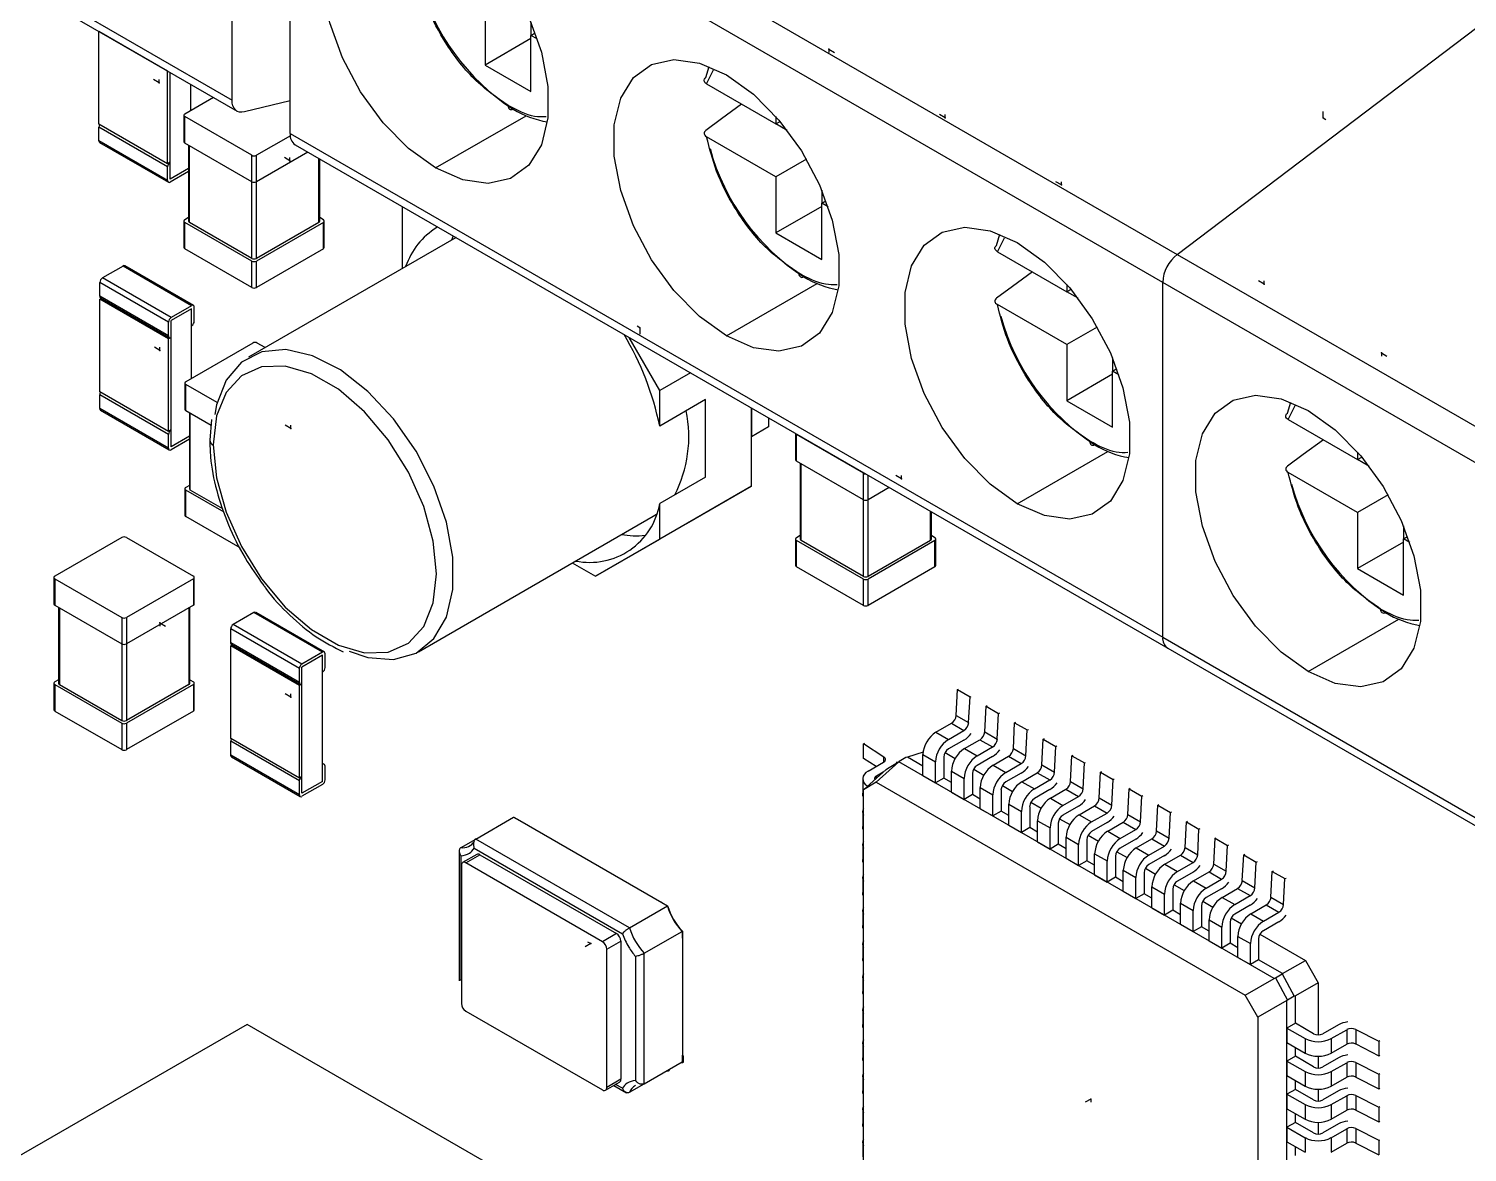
# Model space of a CAD drawing. Header units: millimetres. Extents: x 2 to 294, y 2 to 208.
# Drawn here: x 223.41 to 241.18, y 139.54 to 153.42 of the extents above; entities that cross this region are included whole.
import ezdxf

# ---------------------------------------------------------------- set-up
doc = ezdxf.new("R2010")
doc.units = ezdxf.units.MM
doc.header["$PDSIZE"] = -1

msp = doc.modelspace()

# ---------------------------------------------------------------- linework, layer by layer
at = {"color": 7, "linetype": 'Continuous', "lineweight": 25}
for p, q in [((215.149, 158.762), (225.925, 152.541)), ((215.211, 158.624), (225.987, 152.403)), ((225.925, 152.541), (225.925, 156.923)), ((226.823, 156.854), (237.599, 150.633)), ((237.42, 150.287), (226.643, 156.508)), ((226.643, 152.126), (226.643, 156.508)), ((237.599, 150.633), (241.945, 153.926)), ((229.051, 153.666), (229.051, 152.972)), ((224.281, 153.388), (224.28, 153.387)), ((224.28, 152.244), (224.28, 153.387)), ((225.129, 152.897), (224.28, 153.387)), ((229.617, 153.501), (229.617, 153.34)), ((229.617, 153.34), (229.668, 153.37)), ((229.695, 153.295), (229.617, 153.34)), ((229.617, 152.646), (229.617, 153.34)), ((229.617, 153.299), (229.051, 152.972)), ((225.13, 152.898), (225.129, 152.897)), ((225.129, 151.754), (225.129, 152.897)), ((225.16, 151.772), (225.16, 152.88)), ((229.051, 152.972), (229.617, 152.646)), ((231.776, 152.818), (231.818, 152.957)), ((231.786, 152.741), (231.873, 152.913)), ((225.415, 152.411), (225.415, 152.733)), ((231.786, 152.741), (232.643, 152.246)), ((225.695, 152.572), (225.341, 152.368)), ((226.643, 152.532), (226.078, 152.394)), ((225.33, 152.352), (225.33, 152.025)), ((226.169, 151.858), (225.341, 152.336)), ((225.341, 152.009), (225.341, 152.336)), ((228.439, 151.701), (229.559, 152.347)), ((232.643, 152.336), (232.643, 152.246)), ((232.643, 152.246), (232.695, 152.276)), ((225.129, 151.754), (224.28, 152.244)), ((225.129, 151.717), (224.28, 152.207)), ((224.28, 152.036), (224.28, 152.207)), ((226.645, 152.1), (226.225, 151.858)), ((226.643, 152.126), (237.42, 145.905)), ((232.643, 151.593), (231.786, 152.087)), ((232.783, 152.165), (232.643, 152.246)), ((225.129, 151.546), (224.28, 152.036)), ((224.289, 152.015), (225.138, 151.525)), ((226.169, 151.531), (225.341, 152.009)), ((225.386, 151.983), (225.386, 151.045)), ((225.398, 151.029), (225.398, 151.976)), ((226.705, 151.988), (237.482, 145.767)), ((225.16, 151.772), (225.129, 151.754)), ((225.16, 151.564), (225.16, 151.772)), ((226.169, 151.531), (226.169, 151.858)), ((226.861, 151.898), (226.225, 151.531)), ((226.225, 151.531), (226.225, 151.858)), ((226.996, 151.029), (226.996, 151.821)), ((227.008, 151.045), (227.008, 151.814)), ((233.019, 151.81), (232.643, 151.593)), ((225.129, 151.546), (225.129, 151.717)), ((225.386, 151.695), (225.16, 151.564)), ((225.386, 151.658), (225.16, 151.527)), ((232.643, 151.593), (232.643, 150.899)), ((226.169, 150.584), (226.169, 151.531)), ((226.225, 150.584), (226.225, 151.531)), ((233.209, 151.427), (233.209, 151.266)), ((228.026, 151.226), (228.026, 150.459)), ((233.209, 151.225), (232.643, 150.899)), ((233.209, 151.266), (233.26, 151.296)), ((233.287, 151.221), (233.209, 151.266)), ((233.209, 150.572), (233.209, 151.266)), ((225.33, 151.045), (225.33, 150.719)), ((225.386, 151.088), (225.341, 151.062)), ((226.169, 150.551), (225.341, 151.029)), ((225.341, 150.702), (225.341, 151.029)), ((226.169, 150.584), (225.398, 151.029)), ((226.996, 151.029), (226.225, 150.584)), ((227.053, 151.029), (226.225, 150.551)), ((227.053, 151.062), (227.008, 151.088)), ((227.053, 150.702), (227.053, 151.029)), ((227.064, 150.719), (227.064, 151.045)), ((228.691, 150.842), (226.128, 149.363)), ((228.656, 150.863), (228.634, 150.81)), ((232.643, 150.899), (233.209, 150.572)), ((235.368, 150.745), (235.41, 150.883)), ((226.169, 150.225), (225.341, 150.702)), ((227.053, 150.702), (226.225, 150.225)), ((235.378, 150.667), (235.465, 150.839)), ((235.378, 150.667), (236.235, 150.172)), ((224.578, 150.49), (224.323, 150.343)), ((225.426, 150), (224.578, 150.49)), ((225.449, 150.002), (224.6, 150.492)), ((226.169, 150.225), (226.169, 150.551)), ((226.225, 150.225), (226.225, 150.551)), ((237.599, 150.633), (248.375, 144.412)), ((225.172, 149.853), (224.323, 150.343)), ((225.14, 149.798), (224.291, 150.288)), ((224.291, 150.116), (224.291, 150.288)), ((232.031, 149.627), (233.151, 150.273)), ((236.235, 150.263), (236.235, 150.172)), ((236.235, 150.172), (236.287, 150.202)), ((236.375, 150.091), (236.235, 150.172)), ((237.42, 145.905), (237.42, 150.287)), ((248.196, 144.066), (237.42, 150.287)), ((225.14, 149.627), (224.291, 150.116)), ((224.31, 150.09), (224.291, 150.08)), ((225.14, 149.59), (224.291, 150.08)), ((224.291, 148.937), (224.291, 150.08)), ((224.301, 150.096), (225.149, 149.606)), ((225.426, 150), (225.172, 149.853)), ((225.426, 149.963), (225.172, 149.816)), ((225.426, 149.755), (225.426, 149.963)), ((225.458, 149.81), (225.458, 149.982)), ((236.235, 149.519), (235.378, 150.014)), ((225.14, 149.627), (225.14, 149.798)), ((225.172, 149.608), (225.172, 149.816)), ((225.172, 149.608), (225.14, 149.59)), ((225.172, 148.465), (225.172, 149.608)), ((225.426, 149.103), (225.426, 149.755)), ((231.208, 148.952), (230.83, 149.607)), ((236.611, 149.736), (236.235, 149.519)), ((225.14, 148.447), (225.14, 149.59)), ((226.18, 149.538), (225.353, 149.061)), ((226.335, 149.482), (226.237, 149.538)), ((236.235, 149.519), (236.235, 148.825)), ((236.801, 149.354), (236.801, 149.192)), ((231.586, 149.171), (231.208, 148.952)), ((236.801, 149.152), (236.235, 148.825)), ((236.801, 149.192), (236.853, 149.222)), ((236.879, 149.147), (236.801, 149.192)), ((236.801, 148.498), (236.801, 149.192)), ((225.14, 148.447), (224.291, 148.937)), ((225.14, 148.41), (224.291, 148.9)), ((224.291, 148.728), (224.291, 148.9)), ((225.341, 149.044), (225.341, 148.718)), ((225.741, 148.804), (225.353, 149.028)), ((225.353, 148.702), (225.353, 149.028)), ((231.208, 148.512), (231.208, 148.952)), ((225.14, 148.238), (224.291, 148.728)), ((231.774, 148.839), (231.208, 148.512)), ((231.774, 147.882), (231.774, 148.839)), ((232.34, 148.736), (232.34, 148.381)), ((232.34, 147.768), (232.34, 148.736)), ((236.235, 148.825), (236.801, 148.498)), ((238.961, 148.671), (239.002, 148.809)), ((238.97, 148.593), (239.057, 148.765)), ((224.301, 148.708), (225.149, 148.218)), ((225.665, 148.521), (225.353, 148.702)), ((225.398, 148.676), (225.398, 147.738)), ((225.409, 147.722), (225.409, 148.669)), ((225.672, 148.595), (225.649, 148.34)), ((232.552, 148.613), (232.552, 148.503)), ((238.97, 148.593), (239.827, 148.099)), ((225.172, 148.465), (225.14, 148.447)), ((225.14, 148.238), (225.14, 148.41)), ((225.172, 148.257), (225.172, 148.465)), ((225.398, 148.387), (225.172, 148.257)), ((232.552, 148.503), (232.34, 148.381)), ((232.885, 148.421), (232.885, 148.096)), ((233.724, 147.929), (232.896, 148.407)), ((232.896, 148.08), (232.896, 148.407)), ((225.398, 148.35), (225.172, 148.22)), ((235.624, 147.553), (236.743, 148.2)), ((239.827, 148.189), (239.827, 148.099)), ((233.724, 147.602), (232.896, 148.08)), ((232.941, 148.054), (232.941, 147.117)), ((232.953, 147.1), (232.953, 148.047)), ((239.827, 148.099), (239.879, 148.128)), ((239.967, 148.018), (239.827, 148.098)), ((231.774, 147.882), (231.208, 147.556)), ((233.724, 147.602), (233.724, 147.929)), ((233.78, 147.602), (233.78, 147.904)), ((239.827, 147.445), (238.97, 147.94)), ((225.341, 147.738), (225.341, 147.411)), ((225.398, 147.78), (225.353, 147.754)), ((225.827, 147.448), (225.353, 147.722)), ((225.353, 147.395), (225.353, 147.722)), ((225.813, 147.489), (225.409, 147.722)), ((232.34, 147.768), (231.208, 147.115)), ((231.544, 147.309), (232.34, 147.768)), ((234.042, 147.753), (233.78, 147.602)), ((240.203, 147.662), (239.827, 147.445)), ((231.208, 147.115), (231.208, 147.556)), ((233.724, 146.655), (233.724, 147.602)), ((233.78, 146.655), (233.78, 147.602)), ((226.024, 147.008), (225.353, 147.395)), ((228.228, 145.725), (231.127, 147.399)), ((231.544, 147.309), (230.413, 146.656)), ((231.127, 147.399), (231.167, 147.424)), ((234.551, 147.1), (234.551, 147.459)), ((234.563, 147.117), (234.563, 147.453)), ((239.827, 147.445), (239.827, 146.751)), ((224.564, 147.136), (223.736, 146.658)), ((224.62, 147.136), (225.448, 146.658)), ((230.413, 146.656), (231.208, 147.115)), ((232.885, 147.117), (232.885, 146.79)), ((232.941, 147.159), (232.896, 147.133)), ((234.607, 147.133), (234.563, 147.159)), ((234.619, 146.79), (234.619, 147.117)), ((240.393, 147.28), (240.393, 147.119)), ((240.393, 147.119), (240.445, 147.149)), ((240.471, 147.074), (240.393, 147.119)), ((240.393, 146.425), (240.393, 147.119)), ((233.724, 146.623), (232.896, 147.1)), ((232.896, 146.774), (232.896, 147.1)), ((233.724, 146.655), (232.953, 147.1)), ((234.551, 147.1), (233.78, 146.655)), ((234.607, 147.1), (233.78, 146.623)), ((234.607, 146.774), (234.607, 147.1)), ((240.393, 147.078), (239.827, 146.751)), ((230.126, 146.821), (230.413, 146.656)), ((233.724, 146.296), (232.896, 146.774)), ((234.607, 146.774), (233.78, 146.296)), ((223.725, 146.642), (223.725, 146.315)), ((223.736, 146.625), (224.564, 146.148)), ((223.736, 146.625), (223.736, 146.299)), ((225.448, 146.625), (224.62, 146.148)), ((225.448, 146.625), (225.448, 146.299)), ((225.459, 146.315), (225.459, 146.642)), ((233.724, 146.296), (233.724, 146.623)), ((233.78, 146.296), (233.78, 146.623)), ((239.827, 146.751), (240.393, 146.425)), ((223.736, 146.299), (224.564, 145.821)), ((223.781, 146.273), (223.781, 145.335)), ((223.793, 146.266), (223.793, 145.319)), ((225.448, 146.299), (224.62, 145.821)), ((225.391, 146.266), (225.391, 145.319)), ((225.403, 145.335), (225.403, 146.273)), ((224.564, 146.148), (224.564, 145.821)), ((224.62, 146.148), (224.62, 145.821)), ((226.194, 146.208), (225.94, 146.061)), ((226.788, 145.571), (225.94, 146.061)), ((227.043, 145.718), (226.194, 146.208)), ((227.065, 145.72), (226.217, 146.21)), ((239.216, 145.48), (240.335, 146.126)), ((226.756, 145.516), (225.908, 146.006)), ((225.908, 145.834), (225.908, 146.006)), ((237.42, 145.905), (248.196, 139.684)), ((224.564, 145.821), (224.564, 144.874)), ((224.62, 145.821), (224.62, 144.874)), ((226.756, 145.344), (225.908, 145.834)), ((225.927, 145.808), (225.908, 145.797)), ((226.756, 145.308), (225.908, 145.797)), ((225.908, 144.654), (225.908, 145.797)), ((225.917, 145.814), (226.766, 145.324)), ((227.043, 145.718), (226.788, 145.571)), ((227.075, 145.528), (227.075, 145.7)), ((237.482, 145.767), (248.258, 139.546)), ((226.756, 145.344), (226.756, 145.516)), ((227.043, 145.681), (226.788, 145.534)), ((226.788, 145.326), (226.788, 145.534)), ((227.043, 145.473), (227.043, 145.681)), ((223.725, 145.335), (223.725, 145.009)), ((223.781, 145.377), (223.736, 145.352)), ((225.403, 145.377), (225.448, 145.352)), ((225.459, 145.009), (225.459, 145.335)), ((227.043, 144.33), (227.043, 145.473)), ((223.736, 145.319), (224.564, 144.841)), ((223.736, 145.319), (223.736, 144.992)), ((223.793, 145.319), (224.564, 144.874)), ((225.391, 145.319), (224.62, 144.874)), ((225.448, 145.319), (224.62, 144.841)), ((225.448, 145.319), (225.448, 144.992)), ((226.788, 145.326), (226.756, 145.308)), ((226.756, 144.164), (226.756, 145.308)), ((226.788, 144.183), (226.788, 145.326)), ((234.868, 144.938), (234.884, 145.256)), ((234.884, 145.256), (234.898, 145.263)), ((234.884, 145.256), (235.04, 145.166)), ((235.023, 144.849), (235.04, 145.166)), ((235.04, 145.166), (235.054, 145.173)), ((223.736, 144.992), (224.564, 144.515)), ((225.448, 144.992), (224.62, 144.515)), ((235.221, 144.734), (235.238, 145.052)), ((235.238, 145.052), (235.252, 145.059)), ((235.238, 145.052), (235.393, 144.962)), ((224.564, 144.841), (224.564, 144.515)), ((224.62, 144.841), (224.62, 144.515)), ((234.619, 144.731), (234.81, 144.842)), ((234.81, 144.842), (234.965, 144.752)), ((234.868, 144.938), (235.023, 144.849)), ((235.377, 144.644), (235.393, 144.962)), ((235.393, 144.962), (235.407, 144.969)), ((235.575, 144.53), (235.591, 144.848)), ((235.591, 144.848), (235.605, 144.855)), ((235.591, 144.848), (235.747, 144.758)), ((226.756, 144.164), (225.908, 144.654)), ((234.619, 144.731), (234.774, 144.642)), ((234.774, 144.642), (234.965, 144.752)), ((234.965, 144.633), (234.774, 144.523)), ((234.972, 144.527), (235.163, 144.638)), ((235.163, 144.638), (235.319, 144.548)), ((235.221, 144.734), (235.377, 144.644)), ((235.73, 144.44), (235.747, 144.758)), ((235.747, 144.758), (235.761, 144.765)), ((235.928, 144.326), (235.945, 144.644)), ((235.945, 144.644), (235.959, 144.651)), ((235.945, 144.644), (236.1, 144.554)), ((226.756, 144.128), (225.908, 144.618)), ((225.908, 144.446), (225.908, 144.618)), ((226.756, 143.956), (225.908, 144.446)), ((233.724, 144.586), (233.739, 144.594)), ((233.975, 144.423), (233.724, 144.586)), ((233.724, 144.407), (233.724, 144.586)), ((234.46, 144.485), (234.267, 144.422)), ((234.458, 144.453), (234.613, 144.363)), ((234.458, 144.194), (234.458, 144.453)), ((234.732, 144.478), (234.857, 144.405)), ((234.972, 144.527), (235.128, 144.437)), ((235.128, 144.437), (235.319, 144.548)), ((235.575, 144.53), (235.73, 144.44)), ((236.084, 144.236), (236.1, 144.554)), ((236.1, 144.554), (236.114, 144.561)), ((236.298, 144.44), (236.312, 144.447)), ((225.917, 144.425), (226.766, 143.936)), ((227.065, 144.332), (227.043, 144.345)), ((227.043, 144.122), (227.043, 144.33)), ((227.075, 144.14), (227.075, 144.311)), ((233.88, 144.305), (233.724, 144.407)), ((233.725, 144.018), (234.005, 144.271)), ((233.781, 144.248), (233.972, 144.358)), ((234.162, 144.364), (233.881, 144.112)), ((233.975, 144.36), (233.975, 144.423)), ((234.005, 144.271), (234.02, 144.283)), ((234.02, 144.283), (234.166, 144.368)), ((234.166, 144.368), (234.162, 144.364)), ((238.796, 141.689), (234.162, 144.364)), ((234.249, 144.416), (234.166, 144.368)), ((234.267, 144.422), (234.249, 144.416)), ((234.458, 144.312), (234.267, 144.422)), ((234.613, 144.104), (234.613, 144.363)), ((234.716, 144.422), (234.716, 144.163)), ((235.085, 144.274), (235.211, 144.201)), ((235.319, 144.429), (235.128, 144.319)), ((235.326, 144.323), (235.517, 144.433)), ((235.326, 144.323), (235.481, 144.233)), ((235.481, 144.233), (235.672, 144.344)), ((235.517, 144.433), (235.672, 144.344)), ((235.928, 144.326), (236.084, 144.236)), ((236.282, 144.122), (236.298, 144.44)), ((236.298, 144.44), (236.454, 144.35)), ((236.438, 144.032), (236.454, 144.35)), ((236.454, 144.35), (236.468, 144.357)), ((226.788, 144.183), (226.756, 144.164)), ((226.756, 143.956), (226.756, 144.128)), ((226.788, 143.975), (226.788, 144.183)), ((227.043, 144.122), (226.788, 143.975)), ((233.714, 144.155), (233.714, 143.975)), ((233.881, 144.112), (233.725, 144.018)), ((233.881, 144.112), (238.437, 141.482)), ((233.967, 144.237), (233.883, 144.188)), ((233.883, 144.161), (233.883, 144.188)), ((234.458, 144.194), (234.613, 144.104)), ((234.716, 144.163), (234.613, 144.104)), ((234.811, 144.108), (234.716, 144.163)), ((234.811, 144.249), (234.967, 144.159)), ((234.811, 143.989), (234.811, 144.249)), ((234.967, 143.9), (234.967, 144.159)), ((235.07, 144.218), (235.07, 143.959)), ((235.672, 144.225), (235.481, 144.115)), ((235.679, 144.119), (235.87, 144.229)), ((235.679, 144.119), (235.835, 144.029)), ((235.835, 144.029), (236.026, 144.14)), ((235.87, 144.229), (236.026, 144.14)), ((236.282, 144.122), (236.438, 144.032)), ((236.636, 143.918), (236.652, 144.236)), ((236.652, 144.236), (236.666, 144.243)), ((236.652, 144.236), (236.807, 144.146)), ((236.791, 143.828), (236.807, 144.146)), ((236.807, 144.146), (236.821, 144.153)), ((227.043, 144.085), (226.788, 143.938)), ((233.725, 138.758), (233.725, 144.018)), ((234.811, 143.989), (234.967, 143.9)), ((235.07, 143.959), (234.967, 143.9)), ((235.165, 143.904), (235.07, 143.959)), ((235.165, 144.045), (235.321, 143.955)), ((235.165, 143.785), (235.165, 144.045)), ((235.321, 143.696), (235.321, 143.955)), ((235.423, 144.014), (235.423, 143.755)), ((235.439, 144.07), (235.565, 143.997)), ((236.026, 144.021), (235.835, 143.911)), ((236.033, 143.915), (236.224, 144.025)), ((236.033, 143.915), (236.188, 143.825)), ((236.188, 143.825), (236.379, 143.935)), ((236.224, 144.025), (236.379, 143.935)), ((236.636, 143.918), (236.791, 143.828)), ((236.989, 143.714), (237.005, 144.032)), ((237.005, 144.032), (237.019, 144.039)), ((237.005, 144.032), (237.161, 143.942)), ((237.145, 143.624), (237.161, 143.942)), ((237.161, 143.942), (237.175, 143.949)), ((233.714, 143.746), (233.714, 143.567)), ((235.165, 143.785), (235.321, 143.696)), ((235.423, 143.755), (235.321, 143.696)), ((235.519, 143.7), (235.423, 143.755)), ((235.519, 143.841), (235.674, 143.751)), ((235.519, 143.581), (235.519, 143.841)), ((235.674, 143.491), (235.674, 143.751)), ((235.777, 143.81), (235.777, 143.551)), ((235.793, 143.865), (235.918, 143.793)), ((236.379, 143.817), (236.188, 143.707)), ((236.386, 143.711), (236.577, 143.821)), ((236.577, 143.821), (236.733, 143.731)), ((237.343, 143.51), (237.359, 143.827)), ((237.359, 143.827), (237.373, 143.835)), ((237.359, 143.827), (237.515, 143.738)), ((237.498, 143.42), (237.515, 143.738)), ((237.515, 143.738), (237.528, 143.745)), ((228.934, 143.41), (229.402, 143.68)), ((229.402, 143.68), (229.406, 143.682)), ((229.402, 143.68), (229.474, 143.639)), ((229.406, 143.682), (229.478, 143.641)), ((229.474, 143.639), (229.478, 143.641)), ((229.478, 143.641), (231.233, 142.627)), ((235.519, 143.581), (235.674, 143.491)), ((235.872, 143.637), (236.028, 143.547)), ((235.872, 143.377), (235.872, 143.637)), ((236.13, 143.606), (236.13, 143.347)), ((236.146, 143.661), (236.272, 143.589)), ((236.386, 143.711), (236.542, 143.621)), ((236.542, 143.621), (236.733, 143.731)), ((236.733, 143.613), (236.542, 143.503)), ((236.74, 143.507), (236.931, 143.617)), ((236.931, 143.617), (237.087, 143.527)), ((236.989, 143.714), (237.145, 143.624)), ((237.696, 143.306), (237.713, 143.623)), ((237.713, 143.623), (237.726, 143.63)), ((237.713, 143.623), (237.868, 143.534)), ((228.753, 143.305), (228.934, 143.41)), ((230.834, 142.314), (228.934, 143.41)), ((235.777, 143.551), (235.674, 143.491)), ((235.872, 143.496), (235.777, 143.551)), ((236.028, 143.287), (236.028, 143.547)), ((236.226, 143.432), (236.381, 143.343)), ((236.226, 143.173), (236.226, 143.432)), ((236.484, 143.402), (236.484, 143.142)), ((236.5, 143.457), (236.625, 143.385)), ((236.74, 143.507), (236.895, 143.417)), ((236.895, 143.417), (237.087, 143.527)), ((237.087, 143.409), (236.895, 143.299)), ((237.093, 143.303), (237.285, 143.413)), ((237.285, 143.413), (237.44, 143.323)), ((237.343, 143.51), (237.498, 143.42)), ((237.852, 143.216), (237.868, 143.534)), ((237.868, 143.534), (237.882, 143.541)), ((238.05, 143.101), (238.066, 143.419)), ((238.066, 143.419), (238.08, 143.426)), ((238.066, 143.419), (238.222, 143.329)), ((228.73, 143.276), (228.73, 141.659)), ((228.753, 141.67), (228.753, 143.203)), ((228.948, 143.221), (228.773, 143.12)), ((228.811, 143.116), (228.986, 143.217)), ((228.915, 143.297), (230.746, 142.24)), ((228.986, 143.217), (230.674, 142.243)), ((233.714, 143.338), (233.714, 143.159)), ((235.872, 143.377), (236.028, 143.287)), ((236.13, 143.347), (236.028, 143.287)), ((236.226, 143.291), (236.13, 143.347)), ((236.381, 143.083), (236.381, 143.343)), ((236.579, 143.228), (236.735, 143.139)), ((236.579, 142.969), (236.579, 143.228)), ((236.853, 143.253), (236.979, 143.181)), ((237.093, 143.303), (237.249, 143.213)), ((237.249, 143.213), (237.44, 143.323)), ((237.44, 143.205), (237.249, 143.094)), ((237.447, 143.099), (237.638, 143.209)), ((237.638, 143.209), (237.794, 143.119)), ((237.696, 143.306), (237.852, 143.216)), ((238.205, 143.012), (238.222, 143.329)), ((238.222, 143.329), (238.236, 143.337)), ((238.403, 142.897), (238.42, 143.215)), ((238.42, 143.215), (238.434, 143.222)), ((238.42, 143.215), (238.575, 143.125)), ((228.757, 143.085), (228.757, 141.378)), ((230.499, 142.142), (228.811, 143.116)), ((236.226, 143.173), (236.381, 143.083)), ((236.484, 143.142), (236.381, 143.083)), ((236.579, 143.087), (236.484, 143.142)), ((236.735, 142.879), (236.735, 143.139)), ((236.837, 143.198), (236.837, 142.938)), ((237.207, 143.049), (237.332, 142.977)), ((237.447, 143.099), (237.603, 143.009)), ((237.603, 143.009), (237.794, 143.119)), ((238.05, 143.101), (238.205, 143.012)), ((238.559, 142.808), (238.575, 143.125)), ((238.575, 143.125), (238.589, 143.132)), ((233.714, 142.93), (233.714, 142.75)), ((236.579, 142.969), (236.735, 142.879)), ((236.837, 142.938), (236.735, 142.879)), ((236.933, 142.883), (236.837, 142.938)), ((236.933, 143.024), (237.088, 142.934)), ((236.933, 142.765), (236.933, 143.024)), ((237.088, 142.675), (237.088, 142.934)), ((237.191, 142.994), (237.191, 142.734)), ((237.794, 143.001), (237.603, 142.89)), ((237.801, 142.894), (237.992, 143.005)), ((237.801, 142.894), (237.956, 142.805)), ((237.956, 142.805), (238.147, 142.915)), ((237.992, 143.005), (238.147, 142.915)), ((238.403, 142.897), (238.559, 142.808)), ((238.757, 142.693), (238.773, 143.011)), ((238.773, 143.011), (238.787, 143.018)), ((238.773, 143.011), (238.929, 142.921)), ((238.912, 142.603), (238.929, 142.921)), ((238.929, 142.921), (238.943, 142.928)), ((236.933, 142.765), (237.088, 142.675)), ((237.191, 142.734), (237.088, 142.675)), ((237.286, 142.679), (237.191, 142.734)), ((237.286, 142.82), (237.442, 142.73)), ((237.286, 142.561), (237.286, 142.82)), ((237.442, 142.471), (237.442, 142.73)), ((237.544, 142.79), (237.544, 142.53)), ((237.56, 142.845), (237.686, 142.773)), ((238.147, 142.797), (237.956, 142.686)), ((238.154, 142.69), (238.345, 142.801)), ((238.154, 142.69), (238.31, 142.601)), ((238.31, 142.601), (238.501, 142.711)), ((238.345, 142.801), (238.501, 142.711)), ((238.757, 142.693), (238.912, 142.603)), ((230.834, 142.314), (231.302, 142.584)), ((231.233, 142.627), (231.23, 142.625)), ((231.23, 142.625), (231.302, 142.584)), ((231.233, 142.627), (231.305, 142.586)), ((231.302, 142.584), (231.305, 142.586)), ((233.714, 142.522), (233.714, 142.342)), ((237.286, 142.561), (237.442, 142.471)), ((237.544, 142.53), (237.442, 142.471)), ((237.64, 142.475), (237.544, 142.53)), ((237.64, 142.616), (237.795, 142.526)), ((237.64, 142.357), (237.64, 142.616)), ((237.795, 142.267), (237.795, 142.526)), ((237.898, 142.585), (237.898, 142.326)), ((237.914, 142.641), (238.039, 142.568)), ((238.501, 142.592), (238.31, 142.482)), ((238.508, 142.486), (238.699, 142.597)), ((238.663, 142.396), (238.854, 142.507)), ((238.699, 142.597), (238.854, 142.507)), ((237.64, 142.357), (237.795, 142.267)), ((237.898, 142.326), (237.795, 142.267)), ((237.993, 142.271), (237.898, 142.326)), ((237.993, 142.412), (238.149, 142.322)), ((237.993, 142.153), (237.993, 142.412)), ((238.149, 142.063), (238.149, 142.322)), ((238.251, 142.381), (238.251, 142.122)), ((238.267, 142.437), (238.393, 142.364)), ((238.508, 142.486), (238.663, 142.396)), ((238.854, 142.388), (238.663, 142.278)), ((230.674, 142.243), (230.499, 142.142)), ((230.553, 142.048), (230.728, 142.149)), ((230.728, 142.149), (230.728, 140.443)), ((231.016, 141.999), (231.484, 142.269)), ((231.484, 142.269), (231.487, 142.271)), ((231.484, 142.269), (231.484, 142.186)), ((231.484, 142.186), (231.487, 142.188)), ((231.487, 142.271), (231.487, 142.188)), ((231.487, 142.188), (231.487, 140.741)), ((237.993, 142.153), (238.149, 142.063)), ((238.347, 142.208), (238.503, 142.118)), ((238.347, 141.948), (238.347, 142.208)), ((238.605, 142.177), (238.605, 141.918)), ((238.621, 142.233), (239.182, 141.909)), ((230.553, 140.341), (230.553, 142.048)), ((230.908, 141.959), (230.908, 140.426)), ((231.016, 140.386), (231.016, 141.999)), ((233.714, 142.113), (233.714, 141.934)), ((238.251, 142.122), (238.149, 142.063)), ((238.347, 142.067), (238.251, 142.122)), ((238.503, 141.859), (238.503, 142.118)), ((238.347, 141.948), (238.503, 141.859)), ((238.605, 141.918), (238.503, 141.859)), ((238.901, 141.747), (238.605, 141.918)), ((238.901, 141.747), (239.182, 141.909)), ((239.182, 141.909), (239.338, 141.635)), ((233.714, 141.705), (233.714, 141.525)), ((238.437, 141.482), (238.796, 141.689)), ((238.796, 141.689), (238.814, 141.695)), ((238.814, 141.695), (238.897, 141.744)), ((238.814, 141.695), (238.96, 141.42)), ((238.897, 141.744), (238.901, 141.747)), ((238.897, 141.744), (239.043, 141.469)), ((239.338, 141.635), (239.058, 141.473)), ((239.338, 141.635), (239.338, 140.99)), ((238.596, 141.209), (238.437, 141.482)), ((239.043, 141.469), (238.96, 141.42)), ((239.058, 141.473), (239.043, 141.469)), ((239.058, 141.134), (239.058, 141.473)), ((228.811, 141.285), (230.499, 140.31)), ((233.714, 141.297), (233.714, 141.117)), ((238.955, 141.416), (238.596, 141.209)), ((238.96, 141.42), (238.955, 141.416)), ((238.955, 136.065), (238.955, 141.416)), ((226.112, 141.12), (221.162, 138.263)), ((233.296, 136.973), (226.112, 141.12)), ((238.596, 141.209), (238.596, 135.949)), ((239.058, 141.134), (238.955, 141.075)), ((238.955, 141.075), (239.18, 140.945)), ((238.955, 141.075), (238.955, 140.895)), ((239.282, 141.004), (239.058, 141.134)), ((239.59, 141.115), (239.399, 141.004)), ((238.955, 140.895), (239.18, 140.765)), ((239.18, 140.945), (239.18, 140.765)), ((239.501, 140.945), (239.692, 141.055)), ((239.501, 140.945), (239.501, 140.765)), ((239.692, 141.055), (239.692, 140.876)), ((239.805, 141.057), (240.088, 140.913)), ((239.805, 141.057), (239.805, 140.878)), ((240.088, 140.913), (240.101, 140.921)), ((240.088, 140.913), (240.088, 140.733)), ((231.487, 140.741), (231.484, 140.739)), ((231.484, 140.739), (231.484, 140.656)), ((231.494, 140.731), (231.484, 140.737)), ((231.485, 140.74), (231.497, 140.733)), ((231.494, 140.731), (231.497, 140.733)), ((231.494, 140.648), (231.494, 140.731)), ((231.497, 140.733), (231.497, 140.65)), ((233.714, 140.889), (233.714, 140.709)), ((239.058, 140.726), (238.955, 140.667)), ((239.058, 140.726), (239.058, 140.836)), ((239.282, 140.596), (239.058, 140.726)), ((239.338, 140.727), (239.338, 140.582)), ((239.501, 140.765), (239.692, 140.876)), ((239.805, 140.878), (240.088, 140.733)), ((240.088, 140.733), (240.101, 140.742)), ((231.016, 140.386), (231.484, 140.656)), ((231.3, 140.55), (231.312, 140.543)), ((231.312, 140.543), (231.322, 140.563)), ((231.312, 140.543), (231.316, 140.545)), ((231.326, 140.565), (231.316, 140.545)), ((231.472, 140.649), (231.494, 140.648)), ((231.497, 140.65), (231.494, 140.648)), ((238.955, 140.667), (239.18, 140.537)), ((238.955, 140.667), (238.955, 140.487)), ((239.59, 140.706), (239.399, 140.596)), ((239.501, 140.537), (239.692, 140.647)), ((239.692, 140.647), (239.692, 140.468)), ((239.805, 140.649), (240.088, 140.504)), ((239.805, 140.649), (239.805, 140.469)), ((230.537, 140.307), (230.712, 140.408)), ((230.728, 140.443), (230.553, 140.341)), ((230.641, 140.366), (230.798, 140.276)), ((230.746, 140.332), (230.663, 140.379)), ((230.834, 140.281), (231.016, 140.386)), ((233.714, 140.48), (233.714, 140.301)), ((238.955, 140.487), (239.18, 140.357)), ((239.058, 140.317), (239.058, 140.428)), ((239.18, 140.537), (239.18, 140.357)), ((239.501, 140.537), (239.501, 140.357)), ((239.501, 140.357), (239.692, 140.468)), ((239.805, 140.469), (240.088, 140.325)), ((240.088, 140.504), (240.101, 140.513)), ((240.088, 140.504), (240.088, 140.325)), ((239.058, 140.317), (238.955, 140.258)), ((238.955, 140.258), (239.18, 140.129)), ((238.955, 140.258), (238.955, 140.079)), ((239.282, 140.188), (239.058, 140.317)), ((239.338, 140.319), (239.338, 140.174)), ((239.59, 140.298), (239.399, 140.188)), ((239.501, 140.129), (239.692, 140.239)), ((239.692, 140.239), (239.692, 140.059)), ((239.805, 140.241), (240.088, 140.096)), ((239.805, 140.241), (239.805, 140.061)), ((240.088, 140.325), (240.101, 140.333)), ((233.714, 140.072), (233.714, 139.892)), ((238.955, 140.079), (239.18, 139.949)), ((239.058, 139.909), (239.058, 140.019)), ((239.18, 140.129), (239.18, 139.949)), ((239.501, 140.129), (239.501, 139.949)), ((239.501, 139.949), (239.692, 140.059)), ((239.805, 140.061), (240.088, 139.916)), ((240.088, 140.096), (240.101, 140.105)), ((240.088, 140.096), (240.088, 139.916)), ((239.058, 139.909), (238.955, 139.85)), ((238.955, 139.85), (239.18, 139.72)), ((238.955, 139.85), (238.955, 139.67)), ((239.282, 139.78), (239.058, 139.909)), ((239.338, 139.911), (239.338, 139.766)), ((239.59, 139.89), (239.399, 139.78)), ((239.501, 139.72), (239.692, 139.831)), ((239.692, 139.831), (239.692, 139.651)), ((239.805, 139.833), (240.088, 139.688)), ((239.805, 139.833), (239.805, 139.653)), ((240.088, 139.916), (240.101, 139.925)), ((233.714, 139.664), (233.714, 139.484)), ((238.955, 139.67), (239.18, 139.541)), ((239.18, 139.72), (239.18, 139.541)), ((239.501, 139.72), (239.501, 139.541)), ((239.501, 139.541), (239.692, 139.651)), ((239.805, 139.653), (240.088, 139.508)), ((240.088, 139.688), (240.101, 139.696)), ((240.088, 139.688), (240.088, 139.508)), ((239.058, 139.501), (239.058, 139.611))]:
    msp.add_line(p, q, dxfattribs=at)
at = {"color": 7, "linetype": 'Continuous'}
for p, q in [((233.296, 153.168), (233.296, 153.128)), ((233.296, 153.168), (233.364, 153.128)), ((233.296, 153.168), (233.296, 153.128)), ((233.296, 153.168), (233.364, 153.128)), ((225.023, 152.754), (224.954, 152.794)), ((225.023, 152.754), (224.954, 152.794)), ((225.023, 152.754), (225.023, 152.794)), ((225.023, 152.754), (225.023, 152.794)), ((234.733, 152.321), (234.664, 152.36)), ((234.733, 152.321), (234.664, 152.36)), ((234.733, 152.321), (234.733, 152.36)), ((234.733, 152.321), (234.733, 152.36)), ((239.402, 152.321), (239.402, 152.4)), ((239.402, 152.321), (239.402, 152.4)), ((239.402, 152.321), (239.436, 152.301)), ((239.402, 152.321), (239.436, 152.301)), ((226.639, 151.79), (226.571, 151.83)), ((226.639, 151.79), (226.571, 151.83)), ((226.639, 151.79), (226.639, 151.83)), ((226.639, 151.79), (226.639, 151.83)), ((236.169, 151.491), (236.101, 151.531)), ((236.169, 151.491), (236.101, 151.531)), ((236.169, 151.491), (236.169, 151.531)), ((236.169, 151.491), (236.169, 151.531)), ((238.673, 150.267), (238.604, 150.306)), ((238.673, 150.267), (238.604, 150.306)), ((238.673, 150.267), (238.673, 150.306)), ((238.673, 150.267), (238.673, 150.306)), ((230.961, 149.728), (230.927, 149.748)), ((230.961, 149.728), (230.927, 149.748)), ((230.961, 149.728), (230.961, 149.649)), ((230.961, 149.728), (230.961, 149.649)), ((225.034, 149.447), (224.966, 149.486)), ((225.034, 149.447), (224.966, 149.486)), ((225.034, 149.447), (225.034, 149.486)), ((225.034, 149.447), (225.034, 149.486)), ((240.121, 149.418), (240.121, 149.378)), ((240.121, 149.418), (240.189, 149.378)), ((240.121, 149.418), (240.121, 149.378)), ((240.121, 149.418), (240.189, 149.378)), ((226.65, 148.483), (226.582, 148.522)), ((226.65, 148.483), (226.582, 148.522)), ((226.65, 148.483), (226.65, 148.522)), ((226.65, 148.483), (226.65, 148.522)), ((234.194, 147.862), (234.125, 147.901)), ((234.194, 147.862), (234.125, 147.901)), ((234.194, 147.862), (234.194, 147.901)), ((234.194, 147.862), (234.194, 147.901)), ((225.034, 146.08), (225.034, 146.041)), ((225.034, 146.08), (225.102, 146.041)), ((225.034, 146.08), (225.034, 146.041)), ((225.034, 146.08), (225.102, 146.041)), ((226.65, 145.165), (226.582, 145.204)), ((226.65, 145.165), (226.582, 145.204)), ((226.65, 145.165), (226.65, 145.204)), ((226.65, 145.165), (226.65, 145.204)), ((230.356, 142.118), (230.321, 142.137)), ((230.356, 142.118), (230.321, 142.137)), ((230.356, 142.118), (230.287, 142.078)), ((230.356, 142.118), (230.287, 142.078)), ((236.531, 140.198), (236.463, 140.158)), ((236.531, 140.198), (236.463, 140.158)), ((236.531, 140.198), (236.531, 140.158)), ((236.531, 140.198), (236.531, 140.158))]:
    msp.add_line(p, q, dxfattribs=at)
at = {"color": 7, "linetype": 'Continuous', "lineweight": 25, "flags": 128}
for points in [[(228.439, 151.701), (228.105, 151.94), (227.79, 152.26), (227.513, 152.641), (227.29, 153.061), (227.134, 153.495), (227.053, 153.919), (227.053, 154.308), (227.134, 154.639), (227.29, 154.893), (227.513, 155.055), (227.79, 155.116), (228.105, 155.072), (228.439, 154.926)], [(228.439, 154.926), (228.774, 154.686), (229.088, 154.367), (229.365, 153.986), (229.589, 153.566), (229.745, 153.131), (229.826, 152.707), (229.826, 152.319), (229.745, 151.988), (229.589, 151.734), (229.365, 151.572), (229.088, 151.511), (228.774, 151.555), (228.439, 151.701)], [(232.031, 149.627), (231.697, 149.867), (231.382, 150.186), (231.105, 150.567), (230.882, 150.987), (230.726, 151.422), (230.645, 151.846), (230.645, 152.234), (230.726, 152.565), (230.882, 152.819), (231.105, 152.981), (231.382, 153.042), (231.697, 152.998), (232.031, 152.852)], [(232.031, 152.852), (232.366, 152.612), (232.68, 152.293), (232.958, 151.912), (233.181, 151.492), (233.337, 151.058), (233.418, 150.634), (233.418, 150.245), (233.337, 149.914), (233.181, 149.66), (232.958, 149.498), (232.68, 149.437), (232.366, 149.481), (232.031, 149.627)], [(226.078, 152.394), (226.046, 152.389), (226.017, 152.392), (225.99, 152.401), (225.968, 152.418), (225.949, 152.441), (225.936, 152.469), (225.928, 152.503), (225.925, 152.541)], [(229.334, 152.473), (229.335, 152.459), (229.338, 152.447), (229.344, 152.437), (229.352, 152.429), (229.361, 152.425), (229.372, 152.423), (229.384, 152.424), (229.396, 152.428)], [(232.219, 152.49), (231.971, 152.308), (231.776, 152.165)], [(235.624, 147.553), (235.289, 147.793), (234.975, 148.113), (234.697, 148.493), (234.474, 148.913), (234.318, 149.348), (234.237, 149.772), (234.237, 150.161), (234.318, 150.492), (234.474, 150.746), (234.697, 150.908), (234.975, 150.969), (235.289, 150.925), (235.624, 150.779)], [(235.624, 150.779), (235.958, 150.539), (236.273, 150.219), (236.55, 149.838), (236.773, 149.419), (236.929, 148.984), (237.01, 148.56), (237.01, 148.171), (236.929, 147.84), (236.773, 147.586), (236.55, 147.424), (236.273, 147.363), (235.958, 147.407), (235.624, 147.553)], [(232.926, 150.4), (232.927, 150.386), (232.931, 150.373), (232.936, 150.363), (232.944, 150.356), (232.953, 150.351), (232.964, 150.349), (232.976, 150.351), (232.988, 150.355)], [(235.811, 150.417), (235.563, 150.235), (235.368, 150.092)], [(227.373, 145.731), (227.604, 145.655), (227.92, 145.63), (228.197, 145.708), (228.418, 145.886), (228.573, 146.152), (228.653, 146.493), (228.653, 146.892), (228.573, 147.325), (228.418, 147.77), (228.197, 148.203), (227.92, 148.6), (227.604, 148.941), (227.264, 149.206), (226.92, 149.382), (226.59, 149.458), (226.291, 149.431), (226.04, 149.303), (225.851, 149.08), (225.733, 148.774), (225.711, 148.655)], [(225.693, 148.279), (225.733, 147.875), (225.851, 147.448), (226.04, 147.023), (226.289, 146.625), (226.583, 146.276), (226.906, 145.998), (227.238, 145.806), (227.561, 145.712), (227.855, 145.72), (228.104, 145.831), (228.293, 146.038), (228.411, 146.329), (228.451, 146.687), (228.411, 147.091), (228.293, 147.518), (228.104, 147.943), (227.855, 148.341), (227.561, 148.689), (227.238, 148.967), (226.906, 149.159), (226.583, 149.254), (226.289, 149.245), (226.04, 149.134), (225.851, 148.928), (225.733, 148.637), (225.693, 148.279)], [(239.216, 145.48), (238.881, 145.719), (238.567, 146.039), (238.29, 146.42), (238.066, 146.84), (237.91, 147.274), (237.829, 147.698), (237.829, 148.087), (237.91, 148.418), (238.066, 148.672), (238.29, 148.834), (238.567, 148.895), (238.881, 148.851), (239.216, 148.705)], [(239.216, 148.705), (239.55, 148.465), (239.865, 148.146), (240.142, 147.765), (240.365, 147.345), (240.521, 146.91), (240.602, 146.486), (240.602, 146.098), (240.521, 145.767), (240.365, 145.513), (240.142, 145.351), (239.865, 145.29), (239.55, 145.334), (239.216, 145.48)], [(236.518, 148.326), (236.519, 148.312), (236.523, 148.3), (236.528, 148.29), (236.536, 148.282), (236.545, 148.277), (236.556, 148.276), (236.568, 148.277), (236.581, 148.281)], [(239.404, 148.343), (239.155, 148.161), (238.961, 148.018)], [(240.11, 146.252), (240.111, 146.238), (240.115, 146.226), (240.12, 146.216), (240.128, 146.208), (240.137, 146.204), (240.148, 146.202), (240.16, 146.203), (240.173, 146.207)], [(234.136, 144.365), (234.135, 144.363), (234.126, 144.345)], [(233.725, 143.936), (233.718, 143.949), (233.714, 143.975)], [(233.725, 143.527), (233.718, 143.541), (233.714, 143.567)], [(233.725, 143.119), (233.718, 143.133), (233.714, 143.159)], [(233.725, 142.711), (233.718, 142.725), (233.714, 142.75)], [(233.725, 142.303), (233.718, 142.316), (233.714, 142.342)], [(233.725, 141.894), (233.718, 141.908), (233.714, 141.934)], [(233.725, 141.486), (233.718, 141.5), (233.714, 141.525)], [(233.725, 141.078), (233.718, 141.092), (233.714, 141.117)], [(233.725, 140.669), (233.718, 140.683), (233.714, 140.709)], [(233.725, 140.261), (233.718, 140.275), (233.714, 140.301)], [(233.725, 139.853), (233.718, 139.867), (233.714, 139.892)]]:
    msp.add_lwpolyline(points, dxfattribs=at)
at = {"color": 7, "linetype": 'Continuous', "lineweight": 25}
for centre, radius, start, end in [((230.901, 154.746), 2.763, 195.3347, 237.012), ((225.348, 152.352), 0.0175, 110.7834, 249.2166), ((230.022, 153.453), 1.2, 238.5921, 260.2932), ((224.345, 152.205), 0.0649, 148.8563, 178.0435), ((226.791, 152.11), 0.149, 173.9264, 234.7614), ((224.303, 152.033), 0.0226, 174.3796, 234.302), ((225.35, 152.027), 0.0201, 185.6948, 245.6253), ((234.493, 152.672), 2.763, 195.3347, 237.012), ((225.198, 151.714), 0.0692, 122.6055, 177.3945), ((226.197, 151.913), 0.0615, 242.6097, 297.3903), ((225.148, 151.543), 0.0197, 170.786, 309.2033), ((226.197, 151.586), 0.0615, 242.6097, 297.3903), ((225.348, 151.045), 0.0175, 110.7834, 249.2166), ((225.406, 151.047), 0.0201, 185.6948, 245.6253), ((226.988, 151.047), 0.0201, 294.3747, 354.3052), ((227.046, 151.045), 0.0175, 290.7834, 69.2166), ((228.934, 150.187), 0.914, 121.5607, 161.0998), ((225.35, 150.721), 0.0201, 185.6948, 245.6253), ((227.044, 150.721), 0.0201, 294.3747, 354.3052), ((224.591, 150.472), 0.0226, 65.686, 125.6182), ((226.197, 150.639), 0.0615, 242.6097, 297.3903), ((226.197, 150.606), 0.0615, 242.6097, 297.3903), ((237.888, 150.264), 0.469, 128.0251, 177.1093), ((224.361, 150.285), 0.0692, 122.6055, 177.3945), ((233.614, 151.379), 1.2, 238.5921, 260.2932), ((226.197, 150.279), 0.0615, 242.6097, 297.3903), ((224.314, 150.114), 0.0226, 174.3796, 234.302), ((225.439, 149.985), 0.0197, 350.786, 129.2033), ((225.209, 149.795), 0.0692, 122.6055, 177.3945), ((225.389, 149.813), 0.0692, 302.6055, 357.3945), ((238.085, 150.599), 2.763, 195.3347, 237.012), ((225.159, 149.623), 0.0197, 170.786, 309.2033), ((227.538, 147.736), 3.751, 11.9428, 30.5518), ((226.208, 149.484), 0.0615, 62.6097, 117.3903), ((224.356, 148.898), 0.0649, 148.8563, 178.0435), ((225.359, 149.044), 0.0175, 110.7834, 249.2166), ((224.314, 148.726), 0.0226, 174.3796, 234.302), ((225.361, 148.72), 0.0201, 185.6948, 245.6253), ((229.983, 148.385), 1.584, 332.8009, 11.4823), ((225.209, 148.407), 0.0692, 122.6055, 177.3945), ((232.905, 148.426), 0.0208, 191.8279, 245.0704), ((225.159, 148.235), 0.0197, 170.786, 309.2033), ((225.724, 148.347), 0.0754, 185.7116, 245.6239), ((237.206, 149.305), 1.2, 238.5921, 260.2932), ((232.905, 148.098), 0.0201, 185.6948, 245.6253), ((233.75, 147.979), 0.0568, 241.8575, 268.5003), ((225.359, 147.738), 0.0175, 110.7834, 249.2166), ((225.418, 147.74), 0.0201, 185.6948, 245.6253), ((241.677, 148.525), 2.763, 195.3347, 237.012), ((230.342, 147.708), 0.88, 258.6331, 350.006), ((233.752, 147.657), 0.0615, 242.6097, 297.3903), ((225.361, 147.413), 0.0201, 185.6948, 245.6253), ((224.592, 147.081), 0.0615, 62.6097, 117.3903), ((230.915, 148.208), 1.051, 260.0938, 276.1579), ((232.902, 147.117), 0.0175, 110.7834, 249.2166), ((232.961, 147.119), 0.0201, 185.6948, 245.6253), ((234.543, 147.119), 0.0201, 294.3747, 354.3052), ((234.601, 147.117), 0.0175, 290.7834, 69.2166), ((232.905, 146.792), 0.0201, 185.6948, 245.6253), ((234.599, 146.792), 0.0201, 294.3747, 354.3052), ((223.743, 146.642), 0.0175, 110.7834, 249.2166), ((225.441, 146.642), 0.0175, 290.7834, 69.2166), ((233.752, 146.71), 0.0615, 242.6097, 297.3903), ((233.752, 146.677), 0.0615, 242.6097, 297.3903), ((223.745, 146.317), 0.0201, 185.6948, 245.6253), ((225.439, 146.317), 0.0201, 294.3747, 354.3052), ((233.752, 146.351), 0.0615, 242.6097, 297.3903), ((224.592, 146.202), 0.0615, 242.6097, 297.3903), ((225.977, 146.003), 0.0692, 122.6055, 177.3945), ((226.207, 146.189), 0.0226, 65.686, 125.6182), ((240.798, 147.232), 1.2, 238.5921, 260.2932), ((237.572, 145.891), 0.153, 174.7389, 233.9489), ((237.568, 145.889), 0.149, 173.9264, 234.7614), ((224.592, 145.876), 0.0615, 242.6097, 297.3903), ((225.93, 145.832), 0.0226, 174.3796, 234.302), ((227.055, 145.703), 0.0197, 350.786, 129.2033), ((226.825, 145.513), 0.0692, 122.6055, 177.3945), ((227.006, 145.531), 0.0692, 302.6055, 357.3945), ((223.743, 145.335), 0.0175, 110.7834, 249.2166), ((223.801, 145.337), 0.0201, 185.6948, 245.6253), ((225.383, 145.337), 0.0201, 294.3747, 354.3052), ((225.441, 145.335), 0.0175, 290.7834, 69.2166), ((226.776, 145.341), 0.0197, 170.786, 309.2033), ((223.745, 145.011), 0.0201, 185.6948, 245.6253), ((225.439, 145.011), 0.0201, 294.3747, 354.3052), ((224.592, 144.929), 0.0615, 242.6097, 297.3903), ((224.592, 144.896), 0.0615, 242.6097, 297.3903), ((234.741, 144.949), 0.128, 302.7522, 355.2266), ((234.896, 144.859), 0.128, 302.7522, 355.2266), ((225.973, 144.615), 0.0649, 148.8563, 178.0435), ((234.807, 144.437), 0.349, 122.6055, 177.3945), ((234.962, 144.347), 0.349, 122.6055, 177.3945), ((234.802, 144.899), 0.312, 301.591, 323.8403), ((235.094, 144.745), 0.128, 302.7522, 355.2266), ((235.25, 144.655), 0.128, 302.7522, 355.2266), ((224.592, 144.569), 0.0615, 242.6097, 297.3903), ((225.93, 144.444), 0.0226, 174.3796, 234.302), ((234.842, 144.417), 0.127, 122.6055, 177.3945), ((235.16, 144.233), 0.349, 122.6055, 177.3945), ((235.155, 144.695), 0.312, 301.591, 323.8403), ((235.448, 144.541), 0.128, 302.7522, 355.2266), ((227.055, 144.315), 0.0197, 350.786, 129.2033), ((233.96, 144.391), 0.0354, 290.0343, 63.9067), ((235.316, 144.143), 0.349, 122.6055, 177.3945), ((235.196, 144.213), 0.127, 122.6055, 177.3945), ((235.514, 144.029), 0.349, 122.6055, 177.3945), ((235.603, 144.451), 0.128, 302.7522, 355.2266), ((235.509, 144.491), 0.312, 301.591, 323.8403), ((235.801, 144.337), 0.128, 302.7522, 355.2266), ((226.825, 144.125), 0.0692, 122.6055, 177.3945), ((227.006, 144.143), 0.0692, 302.6055, 357.3945), ((233.815, 144.155), 0.0986, 110.4649, 246.641), ((233.896, 144.155), 0.036, 110.5519, 200.2482), ((235.67, 143.939), 0.349, 122.6055, 177.3945), ((235.549, 144.008), 0.127, 122.6055, 177.3945), ((235.868, 143.825), 0.349, 122.6055, 177.3945), ((235.957, 144.247), 0.128, 302.7522, 355.2266), ((235.863, 144.287), 0.312, 301.591, 323.8403), ((236.155, 144.133), 0.128, 302.7522, 355.2266), ((226.776, 143.953), 0.0197, 170.786, 309.2033), ((236.023, 143.735), 0.349, 122.6055, 177.3945), ((236.221, 143.621), 0.349, 122.6055, 177.3945), ((236.31, 144.043), 0.128, 302.7522, 355.2266), ((236.508, 143.928), 0.128, 302.7522, 355.2266), ((233.794, 143.746), 0.0801, 150.4704, 209.5296), ((235.903, 143.804), 0.127, 122.6055, 177.3945), ((236.377, 143.531), 0.349, 122.6055, 177.3945), ((236.216, 144.083), 0.312, 301.591, 323.8403), ((236.664, 143.839), 0.128, 302.7522, 355.2266), ((236.257, 143.6), 0.127, 122.6055, 177.3945), ((236.575, 143.417), 0.349, 122.6055, 177.3945), ((236.73, 143.327), 0.349, 122.6055, 177.3945), ((236.57, 143.879), 0.312, 301.591, 323.8403), ((236.862, 143.724), 0.128, 302.7522, 355.2266), ((237.018, 143.635), 0.128, 302.7522, 355.2266), ((228.776, 143.473), 0.17, 261.948, 327.2436), ((236.61, 143.396), 0.127, 122.6055, 177.3945), ((236.928, 143.212), 0.349, 122.6055, 177.3945), ((237.084, 143.123), 0.349, 122.6055, 177.3945), ((236.923, 143.674), 0.312, 301.591, 323.8403), ((237.216, 143.52), 0.128, 302.7522, 355.2266), ((237.371, 143.43), 0.128, 302.7522, 355.2266), ((228.964, 143.186), 0.0383, 54.3818, 114.314), ((233.794, 143.338), 0.0801, 150.4704, 209.5296), ((236.964, 143.192), 0.127, 122.6055, 177.3945), ((237.282, 143.008), 0.349, 122.6055, 177.3945), ((237.437, 142.919), 0.349, 122.6055, 177.3945), ((237.277, 143.47), 0.312, 301.591, 323.8403), ((237.569, 143.316), 0.128, 302.7522, 355.2266), ((237.725, 143.226), 0.128, 302.7522, 355.2266), ((228.79, 143.091), 0.0333, 50.7967, 189.214), ((237.317, 142.988), 0.127, 122.6055, 177.3945), ((237.635, 142.804), 0.349, 122.6055, 177.3945), ((237.63, 143.266), 0.312, 301.591, 323.8403), ((237.923, 143.112), 0.128, 302.7522, 355.2266), ((233.794, 142.93), 0.0801, 150.4704, 209.5296), ((237.791, 142.714), 0.349, 122.6055, 177.3945), ((237.671, 142.784), 0.127, 122.6055, 177.3945), ((237.989, 142.6), 0.349, 122.6055, 177.3945), ((238.078, 143.022), 0.128, 302.7522, 355.2266), ((237.984, 143.062), 0.312, 301.591, 323.8403), ((238.276, 142.908), 0.128, 302.7522, 355.2266), ((238.144, 142.51), 0.349, 122.6055, 177.3945), ((238.024, 142.58), 0.127, 122.6055, 177.3945), ((238.342, 142.396), 0.349, 122.6055, 177.3945), ((238.432, 142.818), 0.128, 302.7522, 355.2266), ((238.337, 142.858), 0.312, 301.591, 323.8403), ((238.63, 142.704), 0.128, 302.7522, 355.2266), ((232.058, 142.81), 0.789, 196.6795, 223.3205), ((232.061, 142.812), 0.789, 196.6795, 223.3205), ((233.794, 142.522), 0.0801, 150.4704, 209.5296), ((238.498, 142.306), 0.349, 122.6055, 177.3945), ((238.785, 142.614), 0.128, 302.7522, 355.2266), ((238.378, 142.376), 0.127, 122.6055, 177.3945), ((238.696, 142.192), 0.349, 122.6055, 177.3945), ((238.852, 142.102), 0.349, 122.6055, 177.3945), ((238.691, 142.654), 0.312, 301.591, 323.8403), ((230.436, 142.043), 0.117, 2.6055, 57.3945), ((230.611, 142.144), 0.117, 2.6055, 57.3945), ((231.59, 142.54), 0.789, 196.6795, 223.3205), ((233.794, 142.113), 0.0801, 150.4704, 209.5296), ((238.731, 142.171), 0.127, 122.6055, 177.3945), ((233.794, 141.705), 0.0801, 150.4704, 209.5296), ((228.874, 141.384), 0.117, 182.6055, 237.3945), ((233.794, 141.297), 0.0801, 150.4704, 209.5296), ((239.738, 140.84), 0.312, 96.1586, 118.4038), ((233.794, 140.889), 0.0801, 150.4704, 209.5296), ((239.34, 141.255), 0.349, 242.6097, 297.3903), ((239.34, 141.117), 0.127, 242.6097, 297.3903), ((239.751, 140.942), 0.128, 64.7774, 117.2436), ((239.34, 141.076), 0.349, 242.6097, 297.3903), ((239.738, 140.432), 0.312, 96.1586, 118.4038), ((239.751, 140.762), 0.128, 64.7774, 117.2436), ((239.34, 140.708), 0.127, 242.6097, 297.3903), ((239.751, 140.534), 0.128, 64.7774, 117.2436), ((230.69, 140.439), 0.0383, 305.698, 5.6204), ((230.996, 140.215), 0.175, 120.7305, 157.719), ((233.794, 140.48), 0.0801, 150.4704, 209.5296), ((239.34, 140.847), 0.349, 242.6097, 297.3903), ((239.751, 140.354), 0.128, 64.7774, 117.2436), ((230.52, 140.336), 0.0333, 230.7967, 9.214), ((239.34, 140.667), 0.349, 242.6097, 297.3903), ((239.34, 140.3), 0.127, 242.6097, 297.3903), ((239.738, 140.024), 0.312, 96.1586, 118.4038), ((239.751, 140.125), 0.128, 64.7774, 117.2436), ((233.794, 140.072), 0.0801, 150.4704, 209.5296), ((239.34, 140.439), 0.349, 242.6097, 297.3903), ((239.751, 139.946), 0.128, 64.7774, 117.2436), ((239.34, 140.259), 0.349, 242.6097, 297.3903), ((239.738, 139.616), 0.312, 96.1586, 118.4038), ((239.751, 139.717), 0.128, 64.7774, 117.2436), ((233.794, 139.664), 0.0801, 150.4704, 209.5296), ((239.34, 140.031), 0.349, 242.6097, 297.3903), ((239.34, 139.892), 0.127, 242.6097, 297.3903), ((239.751, 139.538), 0.128, 64.7774, 117.2436)]:
    msp.add_arc(centre, radius, start, end, dxfattribs=at)
for points, knots in [([(229.334, 152.473), (229.192, 152.573), (228.899, 152.777), (228.546, 153.246), (228.302, 153.727), (228.229, 154.019), (228.194, 154.161)], [0, 0, 0, 0, 0.273093, 0.561704, 0.786906, 1, 1, 1, 1]), ([(231.786, 152.741), (231.778, 152.746), (231.762, 152.757), (231.754, 152.778), (231.756, 152.8), (231.77, 152.812), (231.776, 152.818)], [0, 0, 0, 0, 0.249374, 0.499558, 0.749513, 1, 1, 1, 1]), ([(229.806, 152.332), (229.759, 152.331), (229.612, 152.328), (229.446, 152.415), (229.334, 152.473)], [0, 0, 0, 0, 0.325707, 1, 1, 1, 1]), ([(231.776, 152.165), (231.77, 152.159), (231.756, 152.147), (231.754, 152.125), (231.762, 152.104), (231.778, 152.093), (231.786, 152.087)], [0, 0, 0, 0, 0.247376, 0.499301, 0.74745, 1, 1, 1, 1]), ([(232.926, 150.4), (232.784, 150.499), (232.491, 150.704), (232.139, 151.172), (231.895, 151.653), (231.822, 151.945), (231.786, 152.087)], [0, 0, 0, 0, 0.273093, 0.561704, 0.786906, 1, 1, 1, 1]), ([(235.378, 150.667), (235.37, 150.673), (235.354, 150.684), (235.346, 150.705), (235.348, 150.727), (235.362, 150.739), (235.368, 150.745)], [0, 0, 0, 0, 0.249374, 0.499558, 0.749513, 1, 1, 1, 1]), ([(233.398, 150.258), (233.351, 150.257), (233.204, 150.254), (233.038, 150.341), (232.926, 150.4)], [0, 0, 0, 0, 0.325707, 1, 1, 1, 1]), ([(235.368, 150.092), (235.362, 150.086), (235.349, 150.073), (235.346, 150.052), (235.354, 150.03), (235.37, 150.019), (235.378, 150.014)], [0, 0, 0, 0, 0.247376, 0.499301, 0.74745, 1, 1, 1, 1]), ([(236.518, 148.326), (236.376, 148.425), (236.084, 148.63), (235.731, 149.099), (235.487, 149.58), (235.414, 149.872), (235.378, 150.014)], [0, 0, 0, 0, 0.273093, 0.561704, 0.786906, 1, 1, 1, 1]), ([(238.97, 148.593), (238.962, 148.599), (238.946, 148.61), (238.938, 148.631), (238.94, 148.653), (238.954, 148.665), (238.961, 148.671)], [0, 0, 0, 0, 0.249374, 0.499558, 0.749513, 1, 1, 1, 1]), ([(225.649, 148.34), (225.651, 148.271), (225.657, 148.071), (225.724, 147.718), (225.87, 147.293), (226.068, 146.891), (226.237, 146.655), (226.316, 146.544)], [0, 0, 0, 0, 0.119692, 0.345979, 0.571977, 0.797587, 1, 1, 1, 1]), ([(236.99, 148.184), (236.943, 148.183), (236.797, 148.18), (236.63, 148.267), (236.518, 148.326)], [0, 0, 0, 0, 0.325707, 1, 1, 1, 1]), ([(238.961, 148.018), (238.954, 148.012), (238.941, 148), (238.938, 147.978), (238.946, 147.957), (238.962, 147.946), (238.97, 147.94)], [0, 0, 0, 0, 0.247376, 0.499301, 0.74745, 1, 1, 1, 1]), ([(240.11, 146.252), (239.968, 146.352), (239.676, 146.556), (239.323, 147.025), (239.079, 147.506), (239.006, 147.798), (238.97, 147.94)], [0, 0, 0, 0, 0.273093, 0.561704, 0.786906, 1, 1, 1, 1]), ([(226.316, 146.544), (226.325, 146.531), (226.419, 146.391), (226.639, 146.168), (226.961, 145.892), (227.186, 145.78), (227.299, 145.724)], [0, 0, 0, 0, 0.0330063, 0.3547569, 0.6776762, 1, 1, 1, 1]), ([(240.583, 146.111), (240.535, 146.11), (240.389, 146.107), (240.222, 146.194), (240.11, 146.252)], [0, 0, 0, 0, 0.325707, 1, 1, 1, 1]), ([(228.934, 143.41), (228.931, 143.408), (228.924, 143.403), (228.916, 143.392), (228.91, 143.377), (228.905, 143.359), (228.905, 143.331), (228.911, 143.31), (228.915, 143.297)], [0, 0, 0, 0, 0.113366, 0.233592, 0.362367, 0.501072, 0.69296, 1, 1, 1, 1]), ([(228.753, 143.305), (228.749, 143.303), (228.743, 143.298), (228.735, 143.287), (228.731, 143.274), (228.73, 143.258), (228.732, 143.247), (228.734, 143.237), (228.739, 143.224), (228.747, 143.212), (228.753, 143.203)], [0, 0, 0, 0, 0.113297, 0.23339, 0.361971, 0.500421, 0.65308, 0.673797, 0.744213, 1, 1, 1, 1]), ([(228.753, 143.203), (228.79, 143.209), (228.856, 143.22), (228.897, 143.273), (228.915, 143.297)], [0, 0, 0, 0, 0.56, 1, 1, 1, 1]), ([(230.834, 142.314), (230.83, 142.311), (230.823, 142.307), (230.81, 142.298), (230.796, 142.288), (230.782, 142.277), (230.773, 142.268), (230.766, 142.262), (230.757, 142.253), (230.75, 142.246), (230.746, 142.24)], [0, 0, 0, 0, 0.113297, 0.23339, 0.361972, 0.500421, 0.65308, 0.673797, 0.744213, 1, 1, 1, 1]), ([(230.746, 142.24), (230.769, 142.184), (230.812, 142.083), (230.879, 141.997), (230.908, 141.959)], [0, 0, 0, 0, 0.56, 1, 1, 1, 1]), ([(231.016, 141.999), (231.012, 141.997), (231.004, 141.992), (230.99, 141.985), (230.975, 141.979), (230.956, 141.972), (230.932, 141.963), (230.917, 141.961), (230.908, 141.959)], [0, 0, 0, 0, 0.113366, 0.233592, 0.362367, 0.501072, 0.69296, 1, 1, 1, 1]), ([(228.731, 141.673), (228.73, 141.673), (228.73, 141.671), (228.734, 141.669), (228.746, 141.67), (228.753, 141.67)], [0, 0, 0, 0, 0.048131, 0.41422, 1, 1, 1, 1]), ([(230.908, 140.426), (230.871, 140.42), (230.805, 140.409), (230.764, 140.355), (230.746, 140.332)], [0, 0, 0, 0, 0.56, 1, 1, 1, 1]), ([(231.016, 140.386), (231.012, 140.384), (231.004, 140.381), (230.99, 140.379), (230.975, 140.381), (230.958, 140.386), (230.946, 140.392), (230.937, 140.398), (230.925, 140.407), (230.915, 140.417), (230.908, 140.426)], [0, 0, 0, 0, 0.113297, 0.23339, 0.361972, 0.500421, 0.65308, 0.673797, 0.744213, 1, 1, 1, 1]), ([(230.834, 140.281), (230.83, 140.279), (230.823, 140.276), (230.81, 140.275), (230.796, 140.278), (230.781, 140.285), (230.761, 140.301), (230.752, 140.32), (230.746, 140.332)], [0, 0, 0, 0, 0.113366, 0.233591, 0.362367, 0.501072, 0.69296, 1, 1, 1, 1])]:
    msp.add_open_spline(points, degree=3, knots=knots, dxfattribs=at)
at = {"color": 7, "linetype": 'Continuous'}
for p in [(233.296, 153.168), (233.296, 153.168), (225.023, 152.754), (225.023, 152.754), (234.733, 152.321), (234.733, 152.321), (239.402, 152.321), (239.402, 152.321), (226.639, 151.79), (226.639, 151.79), (236.169, 151.491), (236.169, 151.491), (238.673, 150.267), (238.673, 150.267), (230.961, 149.728), (230.961, 149.728), (225.034, 149.447), (225.034, 149.447), (240.121, 149.418), (240.121, 149.418), (226.65, 148.483), (226.65, 148.483), (234.194, 147.862), (234.194, 147.862), (225.034, 146.08), (225.034, 146.08), (226.65, 145.165), (226.65, 145.165), (230.356, 142.118), (230.356, 142.118), (236.531, 140.198), (236.531, 140.198)]:
    msp.add_point(p, dxfattribs=at)

doc.saveas('drawing.dxf')
